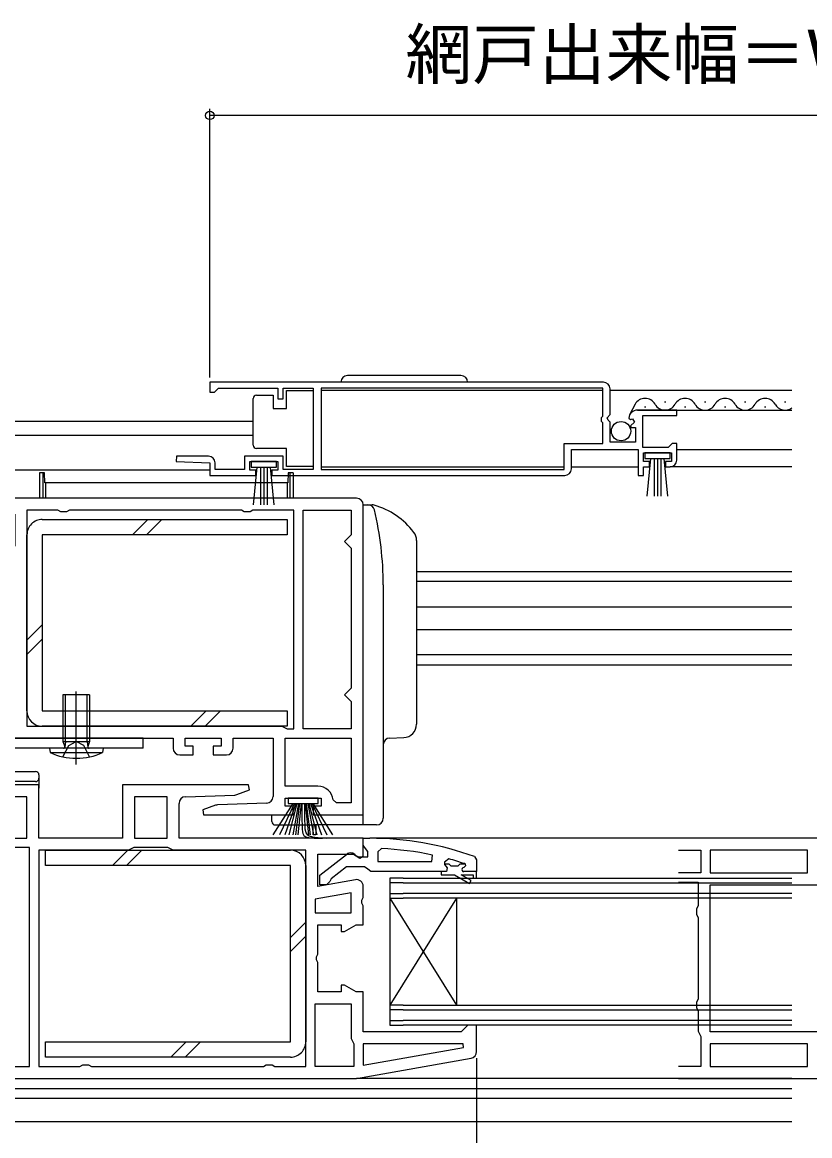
# Model space of a CAD drawing. Units: millimetres, scale not verified. Extents: x -525 to 525, y -783 to 779.
# Drawn here: x -21.6 to 96.4, y -524.9 to -357.9 of the extents above; entities that cross this region are included whole.
import ezdxf
from ezdxf.enums import TextEntityAlignment as Align

# ---------------------------------------------------------------- set-up
doc = ezdxf.new("R2010")
doc.units = ezdxf.units.MM
doc.header["$LTSCALE"] = 4
for name, color, linetype in [('0-2_YKK_11', 7, 'Continuous'), ('0-3_YKK_11E', 7, 'Continuous'), ('0-4_YKK_12', 2, 'Continuous'), ('0-5_YKK_13', 4, 'Continuous'), ('0-7_YKK_D', 6, 'Continuous')]:
    doc.layers.add(name, color=color, linetype=linetype)
doc.styles.add('ＭＳ ゴシック', font='')
doc.styles.get('ＭＳ ゴシック').set_extended_font_data('MS Gothic')

msp = doc.modelspace()

# ---------------------------------------------------------------- linework, layer by layer
at = {"layer": '0-2_YKK_11'}
for p, q in [((2.864, -474.065), (10.241, -473.808)), ((15.034, -475.033), (7.657, -475.29))]:
    msp.add_line(p, q, dxfattribs=at)
for points in [[(65.497, -411.899), (6.497, -411.899), (6.497, -413.399), (7.197, -413.399), (7.497, -413.099), (7.797, -412.799), (16.697, -412.799), (16.697, -414.399), (17.497, -414.399), (17.497, -412.799), (21.997, -412.799), (21.997, -424.999), (17.497, -424.999), (17.497, -422.999), (11.697, -422.999), (11.697, -424.999), (7.297, -424.999), (7.297, -423.999)], [(69.298, -417.281), (69.549, -417.492), (69.868, -417.407), (70.138, -417.875), (69.573, -418.44), (69.68, -418.699), (70.297, -418.699), (70.297, -420.899), (66.497, -420.899), (66.497, -417.899), (66.197, -417.599), (66.044, -417.27), (66.497, -416.73), (66.497, -412.899)], [(76.497, -423.599), (76.497, -421.099), (75.797, -421.099), (75.497, -421.399), (75.197, -421.699), (71.397, -421.699), (71.397, -416.899), (76.497, -416.899), (76.497, -416.099), (70.593, -416.099)], [(60.697, -424.899), (60.697, -421.999), (70.697, -421.999), (70.697, -425.899), (71.497, -425.899), (71.497, -424.599), (72.397, -424.599), (72.397, -423.799), (71.497, -423.799), (71.497, -422.499), (75.697, -422.499), (75.697, -423.799), (74.797, -423.799), (74.797, -424.599), (75.497, -424.599)], [(6.297, -422.999), (1.506, -422.999), (1.489, -423.782), (6.497, -423.999), (6.497, -425.899), (13.397, -425.899), (13.397, -425.099), (12.497, -425.099), (12.497, -423.799), (16.697, -423.799), (16.697, -425.099), (15.797, -425.099), (15.797, -425.899), (59.697, -425.899)], [(28.499, -429.299), (-29.501, -429.299), (-29.501, -431.994), (-28.986, -432.279), (-28.057, -431.699), (-22.701, -431.699), (-22.701, -436.506), (-28.327, -435.514)], [(7.35, -475.35), (5.446, -476.043), (5.58, -476.799), (18.999, -476.799), (18.999, -475.499), (17.799, -475.499), (17.799, -474.299), (23.199, -474.299), (23.199, -475.499), (21.999, -475.499), (21.999, -476.799), (29.499, -476.799), (29.499, -430.299)], [(-45.675, -462.271), (-28.501, -465.299), (0.999, -465.299), (0.999, -466.799)], [(1.999, -467.799), (3.999, -467.799), (3.999, -466.499), (2.799, -466.499), (2.799, -465.299), (8.199, -465.299), (8.199, -466.499), (6.999, -466.499), (6.999, -467.799), (8.999, -467.799)], [(9.999, -466.799), (9.999, -465.299), (15.999, -465.299), (15.999, -474.033)], [(17.799, -465.299), (27.699, -465.299), (27.699, -474.999), (25.499, -474.999), (25.002, -474.553)], [(22.715, -472.499), (17.799, -472.499), (17.799, -465.299)], [(10.548, -473.748), (12.452, -473.055), (12.318, -472.299), (-6.601, -472.299), (-6.601, -480.299), (-19.101, -480.299), (-19.101, -472.299), (-29.501, -472.299), (-29.501, -515.299)], [(28.325, -486.514), (22.699, -487.506), (22.699, -482.699), (28.055, -482.699), (28.984, -483.279), (29.499, -482.994), (29.499, -480.299), (1.899, -480.299), (1.899, -475.065)], [(28.397, -482.895), (28.797, -483.095), (30.198, -483.095), (30.198, -482.295), (29.848, -481.818), (29.498, -481.341), (29.498, -480.295), (30.498, -480.295)], [(32.221, -481.841), (31.698, -482.34), (31.698, -483.795)], [(41.198, -485.295), (30.652, -485.295), (30.175, -484.945), (29.698, -484.595), (26.998, -484.595), (24.695, -486.388), (24.498, -486.79), (23.998, -487.295), (22.998, -487.295), (22.998, -485.819), (26.98, -482.708)], [(31.698, -483.795), (39.769, -483.795), (39.872, -482.805)], [(42.33, -483.383), (41.698, -483.865), (41.698, -484.22), (42.073, -484.704), (41.998, -485.295), (41.198, -485.295)], [(44.598, -484.695), (44.898, -484.395), (44.898, -484.387), (44.828, -484.195), (43.992, -484.195), (43.694, -484.457), (42.702, -484.457), (42.404, -484.195), (41.698, -484.195), (41.698, -484.22), (42.073, -484.704), (41.998, -485.295), (41.198, -485.295), (41.198, -485.795), (43.198, -485.795), (45.423, -487.079), (45.673, -486.646), (44.198, -485.795), (45.998, -485.795), (45.998, -486.295), (46.498, -486.295), (46.498, -485.295), (44.598, -485.295)], [(46.168, -483.046), (46.498, -483.516), (46.498, -485.295), (44.598, -485.295)], [(44.598, -484.695), (44.898, -484.395), (44.898, -484.387), (44.828, -484.195), (44.693, -484.103)], [(46.499, -512.286), (46.499, -508.299), (45.199, -508.299), (44.699, -508.799), (44.199, -509.299), (29.499, -509.299), (29.499, -503.299), (28.431, -503.299), (26.699, -502.299), (26.199, -502.299), (26.199, -503.299), (22.699, -503.299), (22.699, -498.924), (22.511, -498.533), (22.511, -498.065), (22.699, -497.675), (22.699, -493.299), (26.199, -493.299), (26.199, -494.299), (26.699, -494.299), (28.431, -493.299), (29.499, -493.299), (29.499, -490.424), (29.311, -490.033), (29.311, -489.565), (29.499, -489.175), (29.499, -487.499)], [(-28.501, -516.299), (28.499, -516.299), (45.673, -513.271)]]:
    msp.add_lwpolyline(points, dxfattribs=at)
for points in [[(65.397, -412.799), (23.197, -412.799), (23.197, -424.999), (59.597, -424.999), (59.597, -421.099), (65.397, -421.099), (65.397, -417.999), (65.197, -417.799), (65.197, -417.199), (65.397, -416.999)], [(-20.901, -463.499), (17.299, -463.499), (17.699, -463.699), (18.099, -463.899), (19.099, -463.899), (19.099, -431.099), (12.965, -431.099), (12.532, -431.349), (11.666, -431.349), (11.233, -431.099), (-14.535, -431.099), (-14.968, -431.349), (-15.834, -431.349), (-16.267, -431.099), (-20.901, -431.099)], [(20.499, -463.899), (20.499, -431.099), (27.699, -431.099), (27.699, -434.799), (27.199, -435.299), (26.699, -435.799), (27.199, -436.299), (27.699, -436.799), (27.699, -457.799), (27.199, -458.299), (26.699, -458.799), (27.199, -459.299), (27.699, -459.799), (27.699, -463.899)], [(-20.901, -474.099), (-27.701, -474.099), (-27.701, -480.299), (-20.901, -480.299)], [(0.099, -480.299), (0.099, -474.099), (-4.801, -474.099), (-4.801, -480.299)], [(-20.501, -514.499), (-20.501, -481.699), (-27.701, -481.699), (-27.701, -514.499)], [(20.899, -514.499), (20.899, -482.099), (0.999, -482.099), (0.599, -481.899), (0.199, -481.699), (-4.901, -481.699), (-5.301, -481.899), (-5.701, -482.099), (-19.101, -482.099), (-19.101, -514.499), (-12.967, -514.499), (-12.534, -514.249), (-11.668, -514.249), (-11.235, -514.499), (14.533, -514.499), (14.966, -514.249), (15.832, -514.249), (16.265, -514.499)], [(27.699, -488.452), (22.299, -489.405), (22.299, -491.499), (27.699, -491.499)], [(22.299, -514.499), (22.299, -505.099), (27.699, -505.099), (27.699, -510.299), (27.899, -510.699), (28.099, -511.099), (28.099, -514.499)], [(29.499, -514.295), (44.516, -511.647), (44.468, -511.099), (29.499, -511.099)]]:
    msp.add_lwpolyline(points, close=True, dxfattribs=at)
for centre, radius, start, end in [((65.497, -412.899), 1, 0.00001, 89.99999), ((70.592, -417.399), 1.3, 89.99998, 174.7841), ((6.297, -423.999), 1, 0.00001, 89.99999), ((75.497, -423.599), 1, 270.00001, 359.99999), ((59.697, -424.899), 1, 270.00001, 359.99999), ((28.499, -430.299), 1, 0.00001, 89.99999), ((1.999, -466.799), 1, 180.00001, 269.99999), ((8.999, -466.799), 1, 270.00001, 359.99999), ((22.715, -474.799), 2.3, 6.15065, 89.99999), ((2.899, -475.065), 1, 91.99998, 180), ((10.206, -472.808), 1, 271.99996, 289.99994), ((14.999, -474.033), 1, 272.00001, 0.00003), ((7.692, -476.29), 1, 91.99996, 109.99994), ((30.498, -526.295), 46, 70.08295, 90), ((27.597, -483.495), 1, 36.8699, 128.08673), ((30.135, -529.208), 47.413, 78.14921, 87.47845), ((30.548, -526.295), 44.5, 71.46617, 74.64706), ((44.598, -484.995), 0.3, 89.99999, 270.00001), ((44.598, -484.995), 0.3, 89.99999, 270.00001), ((28.499, -487.499), 1, 360, 99.99998), ((45.499, -512.286), 1, 279.99998, 359.99996)]:
    msp.add_arc(centre, radius, start, end, dxfattribs=at)
at = {"layer": '0-3_YKK_11E'}
for p, q in [((105.5, -480.299), (76.75, -480.299)), ((76.75, -516.299), (105.5, -516.299))]:
    msp.add_line(p, q, dxfattribs=at)
for points in [[(76.75, -482.099), (80.1, -482.099), (80.1, -485.499), (76.75, -485.499)], [(76.75, -486.899), (79.7, -486.899), (79.7, -490.433), (79.45, -490.866), (79.45, -491.732), (79.7, -492.165), (79.7, -504.433), (79.45, -504.866), (79.45, -505.732), (79.7, -506.165), (79.7, -509.199), (79.9, -509.599), (80.1, -509.999), (80.1, -514.499), (76.75, -514.499)], [(97.8, -507.799), (97.8, -509.299), (81.5, -509.299), (81.5, -487.299), (97.8, -487.299), (97.8, -488.799)]]:
    msp.add_lwpolyline(points, dxfattribs=at)
for points in [[(96.1, -482.099), (81.5, -482.099), (81.5, -485.499), (96.1, -485.499)], [(96.1, -511.099), (81.5, -511.099), (81.5, -514.499), (96.1, -514.499)]]:
    msp.add_lwpolyline(points, close=True, dxfattribs=at)
at = {"layer": '0-4_YKK_12'}
for p, q in [((23.195, -413.099), (65.4, -413.099)), ((66.5, -413.099), (93.749, -413.099)), ((70.245, -415.219), (69.436, -416.81)), ((71.645, -415.599), (71.845, -415.599)), ((74.645, -414.839), (74.845, -414.839)), ((77.645, -415.599), (77.845, -415.599)), ((80.645, -414.839), (80.845, -414.839)), ((83.645, -415.599), (83.845, -415.599)), ((86.645, -414.839), (86.845, -414.839)), ((89.645, -415.599), (89.845, -415.599)), ((92.645, -414.839), (92.845, -414.839)), ((70.595, -416.099), (93.749, -416.099)), ((12.997, -417.8), (-90.901, -417.8)), ((12.997, -419.897), (-90.901, -419.897)), ((76.5, -421.999), (93.749, -421.999)), ((6.497, -425.099), (-90.901, -425.099)), ((23.195, -424.599), (59.6, -424.599)), ((60.7, -424.599), (70.7, -424.599)), ((93.749, -424.599), (75.5, -424.599)), ((37.499, -440.299), (93.749, -440.299)), ((93.749, -441.799), (37.499, -441.799)), ((37.499, -445.597), (93.749, -445.597)), ((37.499, -448.997), (93.749, -448.997)), ((93.749, -452.799), (37.499, -452.799)), ((37.499, -454.299), (93.749, -454.299)), ((93.749, -480.295), (30.498, -480.295)), ((35.497, -486.997), (33.497, -486.997)), ((35.497, -486.297), (93.749, -486.297)), ((35.497, -486.997), (93.749, -486.997)), ((33.497, -488.597), (35.497, -488.597)), ((93.749, -488.597), (35.497, -488.597)), ((33.497, -489.297), (33.497, -505.297)), ((43.497, -489.297), (33.497, -505.297)), ((33.497, -489.297), (43.497, -505.297)), ((93.749, -489.297), (35.497, -489.297)), ((43.497, -489.297), (43.497, -505.297)), ((35.497, -505.297), (93.749, -505.297)), ((35.497, -505.997), (33.497, -505.997)), ((35.497, -505.997), (93.749, -505.997)), ((33.497, -507.597), (35.497, -507.597)), ((93.749, -507.597), (35.497, -507.597)), ((93.749, -508.297), (35.497, -508.297)), ((93.749, -516.299), (28.473, -516.299)), ((-90.901, -517.799), (93.749, -517.799)), ((93.749, -519.299), (-90.901, -519.299)), ((93.749, -522.8), (-90.901, -522.8))]:
    msp.add_line(p, q, dxfattribs=at)
for points in [[(35.497, -486.297), (33.497, -486.297), (33.497, -489.297), (35.497, -489.297)], [(35.497, -505.297), (33.497, -505.297), (33.497, -508.297), (35.497, -508.297)]]:
    msp.add_lwpolyline(points, dxfattribs=at)
for centre, start, end in [((71.745, -416.057), 29.19937, 150.80063), ((74.745, -414.381), 209.19064, 330.80936), ((77.745, -416.057), 29.19937, 150.80063), ((80.745, -414.381), 209.19064, 330.80936), ((83.745, -416.057), 29.19937, 150.80063), ((86.745, -414.381), 209.19064, 330.80936), ((89.745, -416.057), 29.19937, 150.80063), ((92.745, -414.381), 209.19064, 305.77959)]:
    msp.add_arc(centre, 1.718, start, end, dxfattribs=at)
at = {"layer": '0-5_YKK_13'}
for p, q in [((44.15, -410.899), (27.15, -410.899)), ((13.497, -413.849), (15.997, -413.849)), ((15.997, -413.849), (15.997, -415.849)), ((15.997, -415.849), (17.997, -415.849)), ((12.997, -421.349), (12.997, -420.849)), ((17.997, -421.849), (13.497, -421.849)), ((72.064, -428.976), (72.6, -423.349)), ((73.1, -423.349), (73.1, -428.999)), ((73.6, -423.349), (73.6, -428.999)), ((74.1, -423.349), (74.1, -428.999)), ((75.136, -428.976), (74.6, -423.349)), ((-19, -425.497), (-19, -429.3)), ((-18.5, -425.497), (-19, -425.497)), ((-18.5, -425.497), (-18.5, -429.3)), ((-18.263, -425.497), (-18.5, -425.497)), ((-18.22, -426.997), (-18.263, -425.497)), ((13.064, -430.276), (13.6, -424.649)), ((14.1, -424.649), (14.1, -430.299)), ((14.6, -424.649), (14.6, -430.299)), ((15.1, -424.649), (15.1, -430.299)), ((16.136, -430.276), (15.6, -424.649)), ((18.263, -425.497), (18.22, -426.997)), ((18.5, -425.497), (18.263, -425.497)), ((18.5, -425.497), (18.5, -429.3)), ((19, -425.497), (18.5, -425.497)), ((19, -425.497), (19, -429.3)), ((-18.1, -426.997), (-18.22, -426.997)), ((-18.1, -426.997), (-18.1, -429.3)), ((18.1, -426.997), (-18.1, -426.997)), ((18.1, -426.997), (18.1, -429.3)), ((18.22, -426.997), (18.1, -426.997)), ((29.499, -431.299), (29.499, -430.299)), ((29.499, -430.299), (30.86, -430.299)), ((29.499, -477.299), (29.499, -431.299)), ((-5.093, -434.793), (-2.793, -432.493)), ((-2.971, -434.793), (-0.671, -432.493)), ((-20.901, -461.199), (-20.901, -434.793)), ((37.499, -435.637), (37.499, -463.193)), ((32.499, -442.299), (32.499, -477.299)), ((32.499, -442.299), (32.499, -452.599)), ((-20.901, -450.601), (-18.601, -448.301)), ((-20.901, -452.722), (-18.601, -450.422)), ((-15.122, -465.799), (-15.122, -458.799)), ((-13.501, -469.225), (-13.501, -458.286)), ((-11.88, -465.799), (-11.88, -458.799)), ((-11.501, -458.799), (-11.501, -465.799)), ((3.678, -463.499), (5.978, -461.199)), ((5.799, -463.499), (8.099, -461.199)), ((-3.501, -465.299), (-30.073, -465.299)), ((-15.501, -465.799), (-15.242, -466.533)), ((-15.501, -465.799), (-11.501, -465.799)), ((-15.122, -465.799), (-15.233, -466.626)), ((-12.356, -466.371), (-13.501, -465.762)), ((-11.88, -465.799), (-11.769, -466.626)), ((-11.501, -465.799), (-11.759, -466.533)), ((-3.501, -466.799), (-3.501, -465.299)), ((33.464, -465.265), (35.569, -465.192)), ((-3.501, -466.799), (-30.065, -466.799)), ((-9.501, -466.799), (-17.501, -466.799)), ((-17.501, -466.799), (-17.445, -467.442)), ((-17.445, -467.442), (-9.557, -467.442)), ((-11.501, -468.086), (-12.356, -466.371)), ((-9.501, -466.799), (-9.557, -467.442)), ((-31.501, -470.299), (-19.601, -470.299)), ((-19.101, -470.799), (-19.101, -471.299)), ((-19.601, -471.799), (-29.501, -471.799)), ((-19.101, -471.299), (-19.101, -472.799)), ((16.028, -479.799), (18.999, -475.099)), ((19.199, -475.099), (16.941, -479.799)), ((19.399, -475.099), (17.735, -479.799)), ((18.41, -479.799), (19.599, -475.099)), ((19.799, -475.099), (18.967, -479.799)), ((19.405, -479.799), (19.999, -475.099)), ((20.199, -475.099), (19.724, -479.799)), ((20.799, -475.099), (21.275, -479.799)), ((21.593, -479.799), (20.999, -475.099)), ((21.199, -475.099), (22.031, -479.799)), ((22.588, -479.799), (21.399, -475.099)), ((21.599, -475.099), (23.263, -479.799)), ((21.799, -475.099), (24.058, -479.799)), ((24.971, -479.799), (21.999, -475.099)), ((15.799, -477.799), (15.799, -476.799)), ((29.499, -478.299), (29.499, -477.299)), ((16.299, -478.299), (21.999, -478.299)), ((29.499, -478.299), (21.999, -478.299)), ((21.999, -479.799), (21.999, -478.299)), ((22.399, -478.299), (22.399, -479.799)), ((30.901, -478.299), (29.499, -478.299)), ((31.499, -478.299), (30.901, -478.299)), ((22.399, -479.799), (21.999, -479.799)), ((-5.801, -482.099), (-8.101, -484.399)), ((-3.68, -482.099), (-5.98, -484.399)), ((20.899, -484.399), (20.899, -510.805)), ((20.899, -492.876), (18.599, -495.176)), ((20.899, -494.997), (18.599, -497.297)), ((2.969, -510.805), (0.669, -513.105)), ((5.091, -510.805), (2.791, -513.105))]:
    msp.add_line(p, q, dxfattribs=at)
for points in [[(17.997, -415.849), (17.997, -413.149), (21.997, -413.149)], [(12.997, -420.849), (12.997, -414.849), (12.997, -414.349)], [(21.997, -424.549), (17.997, -424.549), (17.997, -421.849)], [(-18.601, -432.493), (18.099, -432.493), (18.099, -434.793), (-18.601, -434.793)], [(-18.601, -434.793), (-18.601, -461.199), (18.099, -461.199), (18.099, -463.499), (-18.601, -463.499)], [(-11.501, -458.799), (-15.501, -458.799), (-15.501, -465.799)], [(-15.501, -468.086), (-14.646, -466.371), (-13.501, -465.762)], [(20.299, -475.099), (20.302, -476.47), (20.312, -477.537), (20.331, -478.34), (20.361, -478.923), (20.403, -479.326), (20.459, -479.593), (20.621, -479.88), (20.879, -480.063), (21.342, -480.196), (21.689, -480.243), (22.135, -480.276), (22.695, -480.295), (23.385, -480.299)], [(20.699, -475.099), (20.703, -476.466), (20.715, -477.521), (20.738, -478.308), (20.774, -478.87), (20.825, -479.252), (20.894, -479.497), (21.089, -479.749), (21.394, -479.918), (21.902, -480.062), (22.267, -480.123), (22.725, -480.178), (23.288, -480.226), (23.972, -480.267)], [(18.599, -510.805), (18.599, -484.399), (-18.101, -484.399), (-18.101, -482.099), (18.599, -482.099)], [(18.599, -513.105), (-18.101, -513.105), (-18.101, -510.805), (18.599, -510.805)]]:
    msp.add_lwpolyline(points, dxfattribs=at)
for points in [[(12.7, -424.649), (16.5, -424.649), (16.5, -423.799), (12.7, -423.799)], [(71.7, -423.349), (75.5, -423.349), (75.5, -422.499), (71.7, -422.499)], [(18.249, -474.299), (18.249, -475.099), (22.749, -475.099), (22.749, -474.299)]]:
    msp.add_lwpolyline(points, close=True, dxfattribs=at)
msp.add_circle((68.148, -419.249), 1.45, dxfattribs=at)
for centre, radius, start, end in [((27.15, -411.899), 1, 90, 180), ((44.15, -411.899), 1, 360, 90), ((13.497, -414.349), 0.5, 90, 179.99999), ((13.497, -421.349), 0.5, 180.00005, 270), ((30.215, -431.299), 1, 13.31865, 90), ((30.86, -431.299), 1, 73.81686, 90), ((27.934, -441.383), 11.5, 37.21715, 73.81686), ((-16.251, -442.299), 48.75, 0, 13.31865), ((-18.601, -434.793), 2.3, 89.99985, 179.99999), ((35.499, -435.637), 2, 0, 37.21715), ((32.198, -441.999), 0.3, 0.35477, 0.51609), ((-18.601, -461.199), 2.3, 179.99999, 269.99999), ((35.499, -463.193), 2, 272, 0), ((33.499, -466.265), 1, 92, 180), ((-13.501, -458.799), 9.5, 245.47227, 294.52773), ((-15.431, -466.599), 0.2, 270, 19.42185), ((-11.571, -466.599), 0.2, 160.57815, 270), ((-19.601, -470.799), 0.5, 0, 90), ((-19.601, -471.299), 0.5, 270, 0), ((31.499, -477.299), 1, 270, 0), ((16.299, -477.799), 0.5, 180, 270), ((18.599, -484.399), 2.3, 359.99999, 89.99999), ((18.599, -510.805), 2.3, 269.99985, 359.99999)]:
    msp.add_arc(centre, radius, start, end, dxfattribs=at)
at = {"layer": '0-7_YKK_D'}
for p, q in [((6.5, -411.199), (6.5, -370.899)), ((217.497, -371.899), (6.5, -371.899)), ((46.499, -513.286), (46.499, -663.8))]:
    msp.add_line(p, q, dxfattribs=at)
msp.add_circle((6.5, -371.899), 0.637, dxfattribs=at)

# ---------------------------------------------------------------- texts
at = {"layer": '0-7_YKK_D', "style": 'ＭＳ ゴシック'}
msp.add_text('網戸出来幅＝Ｗ／2－39', height=7.331, dxfattribs=at).set_placement((35.834, -368.593), align=Align.BOTTOM_LEFT)

doc.saveas('drawing.dxf')
